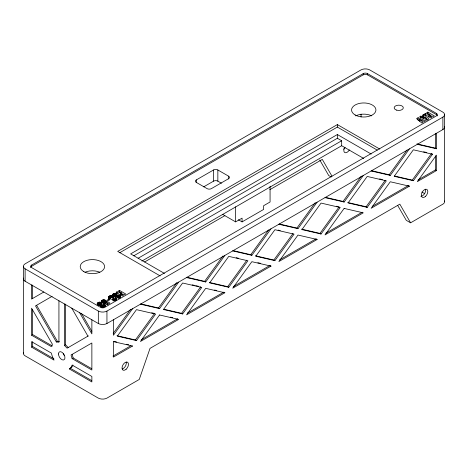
<?xml version="1.0" encoding="UTF-8"?>
<svg xmlns="http://www.w3.org/2000/svg" width="468" height="468" viewBox="0 0 468 468"><rect width="100%" height="100%" fill="white"/><g stroke="black" fill="none" stroke-linecap="round" stroke-linejoin="round"><path stroke-width="0.7" d="M100.433 305.159L100.345 305.744C101.416 308.307 107.576 305.943 104.042 304.159L102.755 304.908C105.376 306.294 100.246 305.82 102.205 304.563L101.316 304.048C99.514 305.358 97.9 302.053 100.602 303.662L101.889 302.919C98.496 300.158 94.483 305.399 100.433 305.159L100.433 306.405M108.383 298.479C108.868 289.984 124.102 302.977 111.571 299.549L112.917 298.771C117.287 300.947 112.203 295.507 110.079 296.882L110.097 298.906M102.872 300.977C102.837 301.872 106.125 303.001 105.347 301.591L106.464 300.942L109.957 303.094L107.032 304.779L105.949 304.159L107.839 303.065L106.622 302.281L105.674 303.135L104.516 303.241L102.691 302.58L101.334 301.421C101.515 299.59 104.458 299.432 105.68 300.456L104.434 301.17L102.872 300.977L102.849 302.971M114.379 294.46C115.725 296.051 118.691 294.179 120.311 295.753C121.715 297.619 117.626 298.572 116.526 297.35L117.567 296.577C123.324 296.577 112.378 296.618 112.653 294.735C113.297 293.015 115.801 292.997 117.164 293.892L116.163 294.676L114.379 294.46L114.356 296.437M72.932 365.04L72.125 366.824L69.393 368.977L91.868 381.952L91.868 376.465L72.125 365.063L71.048 367.444L69.393 368.977M113.18 333.45L130.613 309.295M132.538 308.74L113.408 335.252L113.408 319.784M116.977 335.702L135.404 339.955L154.534 313.449L151.702 312.794M140.763 303.896L158.476 307.985L176.758 282.654M136.481 340.581L155.61 314.069L136.481 309.652L117.345 336.159L136.481 340.581L135.404 339.955M140.418 304.188L159.553 308.611L178.682 282.099M163.835 309.225L181.549 313.314L200.678 286.808M186.907 277.255L204.621 281.344L222.903 256.014M182.625 313.94L201.755 287.428L182.625 283.011L163.49 309.518L182.625 313.94L181.549 313.314M186.562 277.547L205.698 281.97L224.827 255.458M209.272 282.42L227.694 286.673L246.823 260.161M233.052 250.614L250.766 254.703L268.62 229.964M228.77 287.293L247.9 260.787L228.77 256.365L209.641 282.877L228.77 287.293L227.694 286.673M232.713 250.906L251.842 255.323L270.978 228.817M255.417 255.78L273.839 260.032L292.974 233.52M279.197 223.973L296.911 228.062L315.192 202.732M274.915 260.653L294.05 234.146L274.915 229.724L255.785 256.236L274.915 260.653L273.839 260.032M278.858 224.266L297.987 228.682L317.123 202.17M301.562 229.133L319.983 233.392L339.119 206.879M325.342 197.326L343.056 201.421L361.337 176.085M321.06 234.012L340.195 207.499L321.06 203.083L301.93 229.595L321.06 234.012L319.983 233.392M325.003 197.625L344.132 202.041L363.267 175.529M347.706 202.492L366.128 206.751L385.263 180.239M371.487 170.685L389.206 174.775L407.061 150.035M367.204 207.371L386.34 180.859L367.204 176.442L348.075 202.954L367.204 207.371L366.128 206.751M371.147 170.978L390.283 175.401L409.412 148.888M394.559 176.015L412.279 180.104L431.408 153.598L432.485 154.218L413.355 180.73L394.22 176.307L413.355 149.801L432.485 154.218M31.572 265.081L363.209 73.616A3.048 1.761 0 0 1 367.515 73.616L436.428 113.402A3.048 1.761 0 0 1 436.428 115.888L104.791 307.353A3.048 1.761 0 0 1 100.485 307.353L31.572 267.567A3.048 1.761 0 0 1 31.572 265.081L31.572 266.327A3.048 1.761 0 0 0 30.683 267.567M31.572 266.327L363.209 74.857A3.048 1.761 0 0 1 367.515 74.857L436.428 114.642A3.048 1.761 0 0 1 437.317 115.888M196.314 182.678L196.314 179.917L213.543 169.972A3.048 1.761 0 0 1 217.848 169.972L228.618 176.184L228.618 178.951M203.697 186.843L213.543 181.157A3.048 1.761 0 0 1 217.848 181.157L221.44 183.234M43.781 292.026L31.572 299.075L31.572 284.977M379.811 149.093L337.364 124.587L117.714 251.404L160.155 275.909M119.609 252.796L337.364 127.074L377.313 150.14M52.123 296.314L35.515 305.902L56.341 341.968L58.933 342.225L58.933 300.772M371.194 154.066L337.364 134.538L130.636 253.89L164.461 273.423M133.795 255.797L337.364 138.265L341.675 140.751L341.675 145.724L141.898 261.068M138.101 258.283L341.675 140.751M144.583 262.004L224.903 215.631M269.802 189.71L322.294 159.401L331.982 176.19M31.572 335.217L51.322 346.618L52.398 344.243L31.572 308.178L31.572 335.217L32.649 334.597L52.398 345.998M222.692 214.42L235.615 221.879L242.073 218.146L242.073 221.879L238.382 219.744M419.404 119.369L424.488 121.499L425.704 120.797L418.082 117.737L416.573 118.609L421.855 123.02L423.148 122.271L419.404 119.369L419.404 121.23M423.441 116.216L422.493 116.766L420.913 116.105L419.597 116.86L427.261 119.896L428.887 118.96L423.651 114.525L422.3 115.303L423.441 116.216L423.441 118.702M429.94 116L429.94 114.759L425.266 113.589L424.3 114.145L430.765 117.877L431.946 117.193L428.834 115.397L428.834 117.263M428.834 115.397L433.269 116.427L434.275 115.848L427.81 112.121L426.594 112.823L429.94 114.759M121.528 294.179L121.528 292.939L117 291.804L116.07 292.342L122.323 295.951L123.464 295.296L120.451 293.553L120.451 294.799M120.451 293.553L124.745 294.553L125.716 293.992L119.463 290.382L118.281 291.067L121.528 292.939M242.073 221.879L263.613 209.448L263.613 205.715L270.071 201.983L270.071 186.206M109.097 299.034L107.102 300.187L107.903 300.649L109.904 299.497L109.097 299.034L109.097 300.275M100.696 306.821L101.316 306.534L101.316 304.048M31.572 347.139L54.048 360.114L52.398 356.675L51.322 353.059L31.572 341.658L31.572 347.139L32.649 346.519L53.878 358.775M25.114 268.813L98.333 311.085A6.271 3.621 0 0 0 106.944 311.085L442.886 117.129A6.271 3.621 0 0 0 442.886 112.156L369.667 69.884A6.271 3.621 0 0 0 361.056 69.884L25.114 263.841A6.271 3.621 0 0 0 25.114 268.813L25.114 281.245L98.333 323.517A6.271 3.621 0 0 0 106.944 323.517L442.886 129.566A6.271 3.621 0 0 0 444.489 126.395M56.341 341.968L57.418 341.347L59.366 341.541M88.376 335.901L67.105 348.186L64.508 345.442L65.584 344.822L65.584 304.095M72.125 358.628L91.868 370.03L91.868 342.985L71.048 355.007L72.125 358.628L73.201 358.008L91.716 368.696M112.946 356.107L130.841 345.776M141.225 339.78L177.606 318.778M187.37 313.139L223.751 292.137L224.827 292.757L186.562 314.847L205.698 288.341L224.827 292.757M233.514 286.498L269.896 265.491L270.978 266.116L232.713 288.206L251.842 261.694L270.978 266.116M279.659 259.857L316.046 238.85L317.123 239.47L278.858 261.565L297.987 235.053L317.123 239.47M325.81 233.216L362.191 212.209M372.581 206.212L408.336 185.568L409.412 186.188L371.147 208.278L390.283 181.771L409.412 186.188M418.07 179.946L435.351 169.972L436.428 170.592L436.428 155.13L417.292 181.637L436.428 170.592M397.665 205.405L406.277 220.323L410.582 222.809L442.886 204.159A6.271 3.621 0 0 0 444.489 200.994M110.29 298.215L109.284 298.642L109.284 296.156M98.912 304.75L97.982 305.136L97.982 302.65M103.358 302.305L102.106 302.755L102.106 300.269M416.924 143.881L435.351 148.134L436.428 148.76L436.428 133.292M417.292 144.337L436.428 148.76M423.616 151.796L426.447 152.451M379.595 178.928L382.426 179.583M336.281 206.224L338.411 206.716M278.091 230.086L280.215 230.578M236.194 257.71L238.323 258.201M257.85 262.712L260.688 263.367M192.178 284.842L194.302 285.334M195.718 285.661L198.555 286.317M214.543 290.008L216.666 290.499M170.522 317.14L172.645 317.632M113.747 341.33L116.579 341.979M126.5 344.272L128.624 344.764M118.849 297.601L119.966 298.005L119.966 295.519M419.351 120.732L418.082 120.223L418.082 117.737M426.342 118.439L423.481 117.181L424.166 116.784L426.342 118.439L426.342 120.299M429.571 115.625L430.747 116.304M412.279 180.104L413.355 180.73M341.675 145.724L363.735 158.465M421.884 192.038L424.412 193.495M389.206 174.775L390.283 175.401M331.215 176.986L328.752 175.564L319.779 160.027M343.056 201.421L344.132 202.041M296.911 228.062L297.987 228.682M250.766 254.703L251.842 255.323M204.621 281.344L205.698 281.97M158.476 307.985L159.553 308.611M110.079 296.882L111.238 297.8L109.886 298.578L108.383 297.238M70.469 368.357L91.699 380.613M426.266 119.229L427.319 120.112M65.584 344.822L68.182 347.56M410.582 222.809L399.818 204.159L150.017 348.385L139.248 379.466L106.944 398.116A6.271 3.621 0 0 1 98.333 398.116L25.114 355.844A6.271 3.621 0 0 1 23.511 352.673M81.455 313.361L91.868 331.397M79.659 312.735L91.868 333.883L91.868 319.784M71.779 308.184L87.931 336.159M36.592 305.276L57.418 341.347M72.125 354.387L73.201 358.008M444.6 114.642L444.6 201.673M442.886 117.129L442.886 129.566M436.428 113.402L436.428 114.642M435.351 133.374L435.351 148.134M435.351 155.914L435.351 169.972M427.81 112.121L427.81 113.981M425.266 113.589L425.266 115.456M423.651 114.525L423.651 117.012M422.493 116.766L422.493 118.006M420.913 116.105L420.913 117.965M367.515 73.616L367.515 74.857M363.209 73.616L363.209 74.857M361.056 114.081L361.056 116.971M337.364 124.587L337.364 127.074M337.364 134.538L337.364 138.265M235.615 206.815L235.615 221.879M217.848 169.972L217.848 181.157M213.543 169.972L213.543 181.157M120.545 295.992L120.545 297.233M120.311 295.753L120.311 297.619M119.463 290.382L119.463 292.248M119.41 295.261L119.41 297.747M118.925 296.484L119.007 297.999M118.849 295.115L118.884 298.11M118.773 296.373L118.773 297.613M118.363 296.928L118.363 298.174M118.223 295.062L118.223 296.308M117.567 296.577L117.567 297.818M117.497 295.068L117.497 296.308M117 291.804L117 293.05M116.643 293.641L116.643 294.881M116.631 298.719L116.631 299.965M116.485 295.109L116.485 296.349M116.526 298.444L116.526 299.684M116.298 298.163L116.298 300.023M116.14 293.454L116.14 294.694M115.959 297.87L115.959 300.357L115.497 300.064L115.497 297.578M115.888 295.115L115.888 296.361M115.654 293.337L115.654 294.577M115.403 295.08L115.403 296.32M115.186 293.29L115.186 294.53M114.988 294.986L114.988 296.232M114.917 298.958L114.935 301M114.736 293.313L114.736 294.553M114.742 299.304L114.742 300.55M114.607 294.817L114.607 296.683M114.432 294.688L114.432 296.554M114.455 299.415L114.455 300.655M114.28 293.407L114.28 295.893L113.829 296.051L113.829 293.565M114.18 299.409L114.18 300.649M113.882 299.304L113.882 300.55M113.543 299.128L113.543 300.994M113.385 293.787L113.385 296.273M113.244 296.273L113.244 298.139M112.975 294.079L112.975 295.326M112.917 298.771L112.917 300.631M112.735 294.401L112.735 295.647M112.741 296.016L112.741 297.882M112.244 295.817L112.244 297.683M111.753 295.688L111.753 297.554M111.267 295.624L111.267 297.49M110.781 295.636L110.781 296.876M110.583 297.42L110.583 298.66M110.29 295.729L110.29 296.969M110.272 297.215L110.272 299.081M109.793 295.899L109.793 298.385M108.863 296.431L108.863 298.297M108.57 296.706L108.57 298.572M108.406 296.975L108.406 298.215M107.839 303.065L107.839 304.931M106.944 311.085L106.944 323.517M106.464 300.942L106.464 302.808M105.604 301.936L105.604 303.802M105.423 302.205L105.423 303.451M105.212 305.124L105.212 306.37M105.119 302.305L105.119 303.545M105.066 300.134L105.066 301.374M105.054 304.873L105.054 306.119M104.791 304.627L104.791 306.487M104.762 302.269L104.762 303.51M104.499 299.912L104.499 301.158M104.422 304.381L104.422 306.868L104.042 306.645L104.042 304.159M104.346 302.117L104.346 303.358M103.937 299.807L103.937 301.053M103.867 301.866L103.867 303.732M103.563 305.469L103.586 307.499M103.434 305.779L103.434 307.02M103.358 299.818L103.358 301.059M103.387 305.294L103.387 306.54M103.124 301.41L103.124 303.276M103.171 305.879L103.171 307.119M103.018 300.848L103.018 303.334M102.896 305.879L102.896 307.119M102.749 299.97L102.749 302.457M102.586 305.785L102.586 307.031M102.229 305.61L102.229 307.476M101.843 305.341L101.843 307.207M101.72 304.902L101.667 306.979M101.556 300.667L101.556 301.913M101.398 300.86L101.398 302.106M101.199 302.544L101.199 303.79M101.082 304.188L101.082 306.675M100.731 302.363L100.731 304.229M100.696 304.335L100.696 306.201M100.322 304.346L100.322 305.592M100.275 302.24L100.275 304.106M99.93 304.241L99.93 305.481M99.819 302.176L99.819 303.422M99.468 304.013L99.468 305.259M99.368 302.182L99.368 303.428M99.105 303.779L99.105 305.645M98.912 302.264L98.912 305.458M98.45 302.422L98.45 304.908M98.333 311.085L98.333 323.517M97.601 302.913L97.601 304.773M97.338 303.17L97.338 304.416M97.204 303.434L97.204 304.68M64.508 303.989L64.508 345.442M32.649 285.059L32.649 298.449M32.649 309.746L32.649 334.597M32.649 341.716L32.649 346.519M23.4 266.327L23.4 353.358M196.314 179.917A3.048 1.761 0 0 0 196.314 182.403L207.084 188.622A3.048 1.761 0 0 0 211.39 188.622L228.618 178.671A3.048 1.761 0 0 0 228.618 176.184M84.995 272.247A12.18 7.032 0 0 1 99.824 272.247M355.709 115.883A12.18 7.032 0 0 1 371.779 115.883M25.114 281.245A6.271 3.621 0 0 1 23.511 278.08M64.414 355.657A4.569 2.638 60 0 1 63.233 353.609M126.214 362.15A4.569 2.638 -60 0 1 122.259 369.006M425.547 189.335A4.569 2.638 -60 0 1 424.394 193.927A4.569 2.638 -60 0 1 420.814 196.262M345.033 147.42A4.569 2.638 -60 0 1 343.588 149.222M349.339 149.906A4.569 2.638 -60 0 1 344.776 152.545A4.569 2.638 -60 0 1 344.776 147.268M159.553 314.982L140.418 341.488L178.682 319.398L159.553 314.982M344.132 208.412L325.003 234.924L363.267 212.829L344.132 208.412M132.538 346.039L113.408 357.084L113.408 341.622L132.538 346.039M83.795 271.61A12.18 7.032 0 0 0 104.177 268.456A12.18 7.032 0 0 0 89.259 259.839A12.18 7.032 0 0 0 83.795 271.61M355.13 114.952A12.18 7.032 0 0 0 375.511 111.799A12.18 7.032 0 0 0 360.594 103.188A12.18 7.032 0 0 0 355.13 114.952M396.454 110.091A4.569 2.638 0 0 0 403.311 107.804A4.569 2.638 0 0 0 396.454 105.522A4.569 2.638 0 0 0 396.454 110.091M58.494 353.978A4.569 2.638 60 0 0 63.338 360.003A4.569 2.638 60 0 0 63.338 353.545A4.569 2.638 60 0 0 58.494 353.978M126.085 369.281A4.569 2.638 -60 0 0 127.536 362.209A4.569 2.638 -60 0 0 122.13 367A4.569 2.638 -60 0 0 126.085 369.281M425.418 196.466A4.569 2.638 -60 0 0 426.869 189.388A4.569 2.638 -60 0 0 421.463 194.179A4.569 2.638 -60 0 0 425.418 196.466"/></g></svg>
